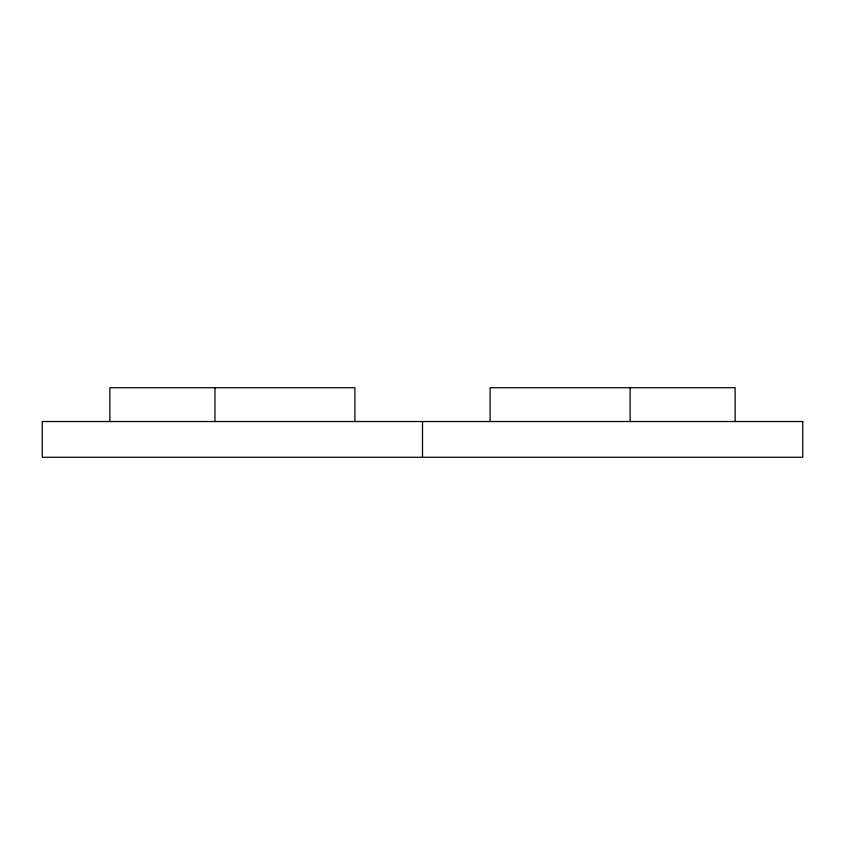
<?xml version="1.0" encoding="UTF-8"?>
<svg xmlns="http://www.w3.org/2000/svg" width="845" height="845" viewBox="0 0 845 845"><rect width="100%" height="100%" fill="white"/><g stroke="black" fill="none" stroke-linecap="round" stroke-linejoin="round"><path stroke-width="1.27" d="M735.15 421.528L735.15 387.728L490.1 387.728L490.1 421.528M630.106 387.728L630.106 421.528M422.5 421.528L422.5 457.272M354.9 421.528L354.9 387.728L109.85 387.728L109.85 421.528M214.968 387.728L214.968 421.528M802.75 421.528L42.25 421.528L42.25 457.272L802.75 457.272L802.75 421.528"/></g></svg>
